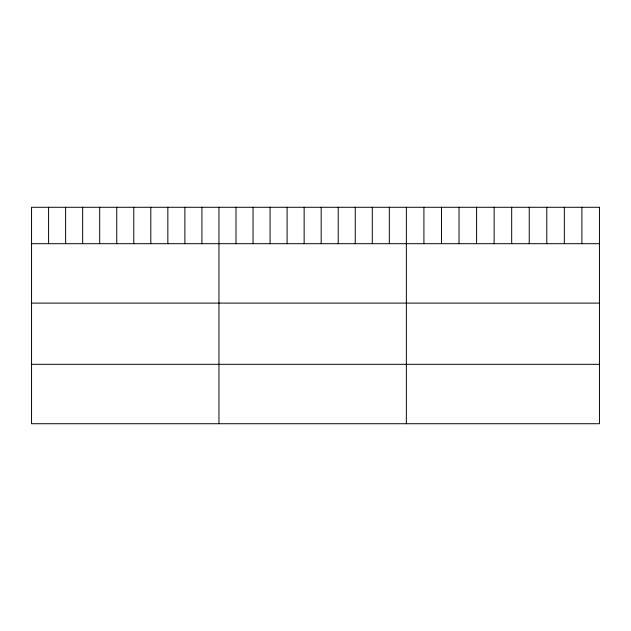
<?xml version="1.0" encoding="UTF-8"?>
<svg xmlns="http://www.w3.org/2000/svg" width="631" height="631" viewBox="0 0 631 631"><rect width="100%" height="100%" fill="white"/><g stroke="black" fill="none" stroke-linecap="round" stroke-linejoin="round"><path stroke-width="0.95" d="M31.55 243.692L599.45 243.692M31.55 303.101L599.45 303.101M31.55 364.316L599.45 364.316M581.9 207.276L581.9 243.692M564.343 207.276L564.343 243.692M546.793 207.276L546.793 243.692M529.235 207.276L529.235 243.692M511.686 207.276L511.686 243.692M494.128 207.276L494.128 243.692M476.579 207.276L476.579 243.692M459.021 207.276L459.021 243.692M441.471 207.276L441.471 243.692M423.914 207.276L423.914 243.692M406.364 207.276L406.364 423.724M389.327 207.276L389.327 243.692M372.29 207.276L372.29 243.692M355.253 207.276L355.253 243.692M338.216 207.276L338.216 243.692M321.179 207.276L321.179 243.692M304.142 207.276L304.142 243.692M287.105 207.276L287.105 243.692M270.068 207.276L270.068 243.692M253.031 207.276L253.031 243.692M235.994 207.276L235.994 243.692M218.957 207.276L218.957 423.724M201.92 207.276L201.92 243.692M184.883 207.276L184.883 243.692M167.846 207.276L167.846 243.692M150.809 207.276L150.809 243.692M133.772 207.276L133.772 243.692M116.735 207.276L116.735 243.692M99.698 207.276L99.698 243.692M82.661 207.276L82.661 243.692M65.624 207.276L65.624 243.692M48.587 207.276L48.587 243.692M599.45 207.276L31.55 207.276L31.55 423.724L599.45 423.724L599.45 207.276"/></g></svg>
